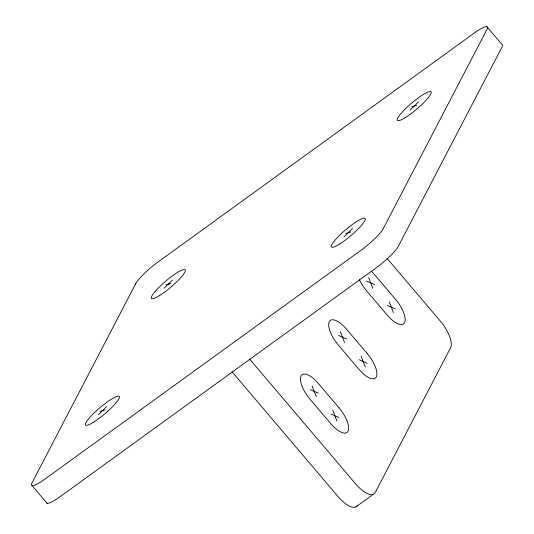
<?xml version="1.0" encoding="UTF-8"?>
<svg xmlns="http://www.w3.org/2000/svg" width="534" height="534" viewBox="0 0 534 534"><rect width="100%" height="100%" fill="white"/><g stroke="black" fill="none" stroke-linecap="round" stroke-linejoin="round"><path stroke-width="0.8" d="M164.125 288.213L172.475 280.056M98.229 414.798L106.58 406.641M410.039 110.178L418.389 102.014M344.143 236.762L352.493 228.605M355.978 506.886L373.54 494.17M411.801 106.787L416.62 105.405M165.894 284.822L170.713 283.447M345.905 233.371L350.725 231.996M99.992 411.407L104.818 410.032M366.731 281.158L374.701 284.649M387.397 305.488L395.367 308.979M338.489 335.405L346.459 338.903M359.155 359.736L367.125 363.233M310.247 389.66L318.217 393.151M330.913 413.99L338.883 417.481M486.915 26.7L501.94 44.395A23.589 4.192 -40.3 0 1 501.94 47.212L398.391 246.134A23.589 4.192 -40.3 0 1 376.116 267.894L59.948 496.8A23.589 4.192 -40.3 0 1 46.471 502.381M386.996 258.316L440.256 321.027A23.589 9.292 54.1 0 1 450.583 347.761L375.269 492.435A23.589 9.292 54.1 0 1 355.537 483.777L249.545 358.995M231.976 371.711L337.969 496.5A23.589 9.292 54.1 0 0 357.707 505.151M32.06 485.6L47.085 503.288M389.299 301.837L393.465 312.63M368.634 277.506L372.799 288.3M361.057 356.085L365.223 366.885M340.392 331.754L344.557 342.554M332.815 410.339L336.981 421.132M312.15 386.009L316.322 396.802M359.442 279.756A20.646 8.13 54.1 0 0 366.598 290.816L387.263 315.147A20.646 8.13 54.1 0 0 404.532 322.716A20.646 8.13 54.1 0 0 395.5 299.32L374.835 274.99A20.646 8.13 54.1 0 0 371.29 271.252M135.609 283.861L32.06 482.776A23.589 4.192 -40.3 0 0 44.916 479.105L361.091 250.199A23.589 4.192 -40.3 0 0 383.359 228.439L486.915 29.517A23.589 4.192 -40.3 0 0 474.052 33.195L157.884 262.101A23.589 4.192 -40.3 0 0 135.609 283.861M367.259 353.575L346.593 329.244A20.646 8.13 54.1 0 0 329.324 321.675A20.646 8.13 54.1 0 0 338.356 345.064L359.022 369.394A20.646 8.13 54.1 0 0 376.29 376.971A20.646 8.13 54.1 0 0 367.259 353.575M339.017 407.822L318.351 383.492A20.646 8.13 54.1 0 0 301.083 375.923A20.646 8.13 54.1 0 0 310.114 399.319L330.78 423.649A20.646 8.13 54.1 0 0 348.048 431.218A20.646 8.13 54.1 0 0 339.017 407.822M339.791 243.958A22.114 3.932 -40.3 0 0 365.363 218.973A22.114 3.932 -40.3 0 0 339.791 235.12A22.114 3.932 -40.3 0 0 339.791 243.958M159.779 295.409A22.114 3.932 -40.3 0 0 185.351 270.424A22.114 3.932 -40.3 0 0 159.779 286.571A22.114 3.932 -40.3 0 0 159.779 295.409M405.686 117.367A22.114 3.932 -40.3 0 0 431.258 92.389A22.114 3.932 -40.3 0 0 405.686 108.535A22.114 3.932 -40.3 0 0 405.686 117.367M93.877 421.994A22.114 3.932 -40.3 0 0 119.456 397.009A22.114 3.932 -40.3 0 0 93.884 413.156A22.114 3.932 -40.3 0 0 93.877 421.994"/></g></svg>
